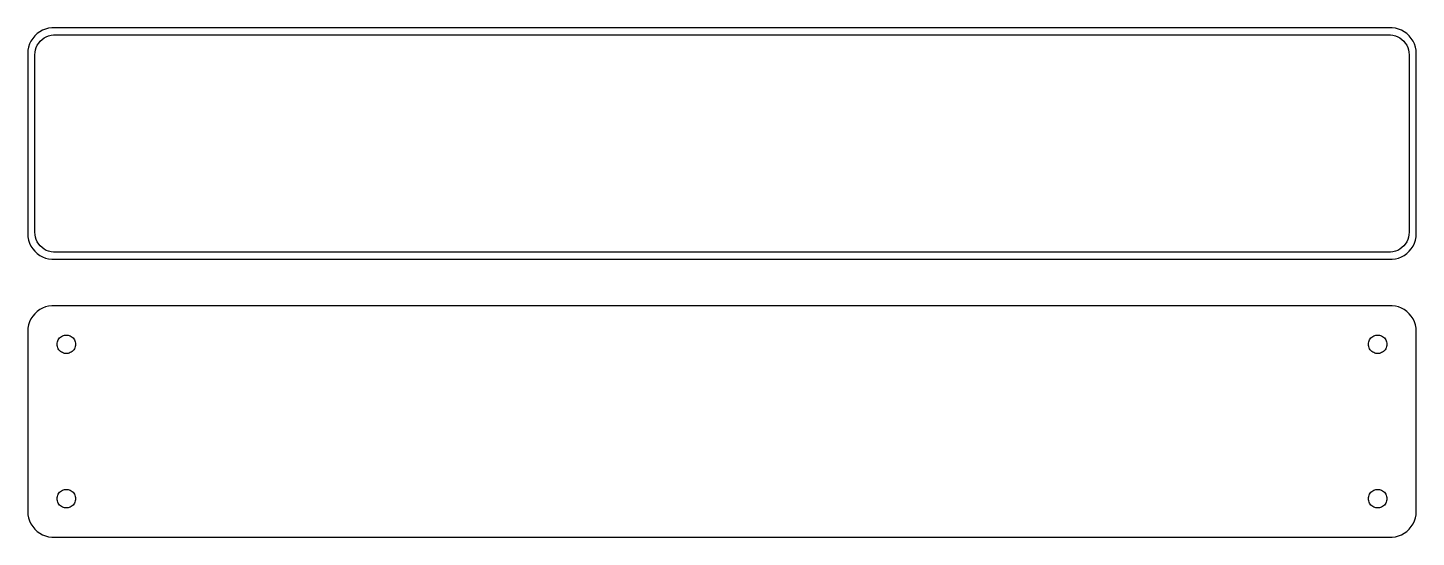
# Model space of a CAD drawing. Header units: metres. Extents: x -135 to 135, y 32 to 130.
import ezdxf

# ---------------------------------------------------------------- set-up
doc = ezdxf.new("R2010")
doc.units = ezdxf.units.M

msp = doc.modelspace()

# ---------------------------------------------------------------- linework, layer by layer
for p, q in [((-132.679, 129.722), (-133.187, 129.353)), ((-132.129, 130.024), (-132.679, 129.722)), ((-131.545, 130.255), (-132.129, 130.024)), ((-130.937, 130.411), (-131.545, 130.255)), ((-130.314, 130.49), (-130.937, 130.411)), ((130.314, 130.49), (-130.314, 130.49)), ((130.937, 130.411), (130.314, 130.49)), ((131.545, 130.255), (130.937, 130.411)), ((132.129, 130.024), (131.545, 130.255)), ((132.679, 129.722), (132.129, 130.024)), ((133.187, 129.353), (132.679, 129.722)), ((-134.649, 127.341), (-134.843, 126.743)), ((-134.382, 127.909), (-134.649, 127.341)), ((-134.045, 128.439), (-134.382, 127.909)), ((-133.645, 128.923), (-134.045, 128.439)), ((-133.187, 129.353), (-133.645, 128.923)), ((-133.348, 126.674), (-133.141, 127.114)), ((-133.141, 127.114), (-132.88, 127.524)), ((-132.88, 127.524), (-132.571, 127.899)), ((-132.571, 127.899), (-132.216, 128.231)), ((-132.216, 128.231), (-131.823, 128.517)), ((-131.823, 128.517), (-131.398, 128.751)), ((-131.398, 128.751), (-130.946, 128.93)), ((-130.946, 128.93), (-130.475, 129.051)), ((-130.475, 129.051), (-129.993, 129.112)), ((-129.993, 129.112), (129.993, 129.112)), ((129.993, 129.112), (130.475, 129.051)), ((130.475, 129.051), (130.946, 128.93)), ((130.946, 128.93), (131.398, 128.751)), ((131.398, 128.751), (131.823, 128.517)), ((131.823, 128.517), (132.216, 128.231)), ((132.216, 128.231), (132.571, 127.899)), ((132.571, 127.899), (132.88, 127.524)), ((132.88, 127.524), (133.141, 127.114)), ((133.141, 127.114), (133.348, 126.674)), ((133.645, 128.923), (133.187, 129.353)), ((134.045, 128.439), (133.645, 128.923)), ((134.382, 127.909), (134.045, 128.439)), ((134.649, 127.341), (134.382, 127.909)), ((134.843, 126.743), (134.649, 127.341)), ((-134.961, 126.127), (-135, 125.5)), ((-135, 125.5), (-135, 90.5)), ((-134.843, 126.743), (-134.961, 126.127)), ((-133.619, 125.25), (-133.589, 125.735)), ((-133.619, 90.75), (-133.619, 125.25)), ((-133.589, 125.735), (-133.498, 126.212)), ((-133.498, 126.212), (-133.348, 126.674)), ((133.348, 126.674), (133.498, 126.212)), ((133.498, 126.212), (133.589, 125.735)), ((133.589, 125.735), (133.619, 125.25)), ((133.619, 125.25), (133.619, 90.75)), ((134.961, 126.127), (134.843, 126.743)), ((135, 125.5), (134.961, 126.127)), ((135, 90.5), (135, 125.5)), ((-135, 90.5), (-134.961, 89.8733)), ((-134.961, 89.8733), (-134.843, 89.2566)), ((-134.843, 89.2566), (-134.649, 88.6594)), ((-133.589, 90.265), (-133.619, 90.75)), ((-133.498, 89.7877), (-133.589, 90.265)), ((-133.348, 89.3256), (-133.498, 89.7877)), ((-133.141, 88.8859), (-133.348, 89.3256)), ((133.348, 89.3256), (133.141, 88.8859)), ((133.498, 89.7877), (133.348, 89.3256)), ((133.589, 90.265), (133.498, 89.7877)), ((133.619, 90.75), (133.589, 90.265)), ((134.649, 88.6594), (134.843, 89.2566)), ((134.843, 89.2566), (134.961, 89.8733)), ((134.961, 89.8733), (135, 90.5)), ((-134.649, 88.6594), (-134.382, 88.0912)), ((-134.382, 88.0912), (-134.045, 87.5611)), ((-134.045, 87.5611), (-133.645, 87.0773)), ((-133.645, 87.0773), (-133.187, 86.6474)), ((-133.187, 86.6474), (-132.679, 86.2784)), ((-132.88, 88.4756), (-133.141, 88.8859)), ((-132.571, 88.1012), (-132.88, 88.4756)), ((-132.216, 87.7685), (-132.571, 88.1012)), ((-131.823, 87.4829), (-132.216, 87.7685)), ((-131.398, 87.2488), (-131.823, 87.4829)), ((-130.946, 87.0699), (-131.398, 87.2488)), ((-130.475, 86.9491), (-130.946, 87.0699)), ((-129.993, 86.8882), (-130.475, 86.9491)), ((129.993, 86.8882), (-129.993, 86.8882)), ((130.475, 86.9491), (129.993, 86.8882)), ((130.946, 87.0699), (130.475, 86.9491)), ((131.398, 87.2488), (130.946, 87.0699)), ((131.823, 87.4829), (131.398, 87.2488)), ((132.216, 87.7685), (131.823, 87.4829)), ((132.571, 88.1012), (132.216, 87.7685)), ((132.88, 88.4756), (132.571, 88.1012)), ((132.679, 86.2784), (133.187, 86.6474)), ((133.141, 88.8859), (132.88, 88.4756)), ((133.187, 86.6474), (133.645, 87.0773)), ((133.645, 87.0773), (134.045, 87.5611)), ((134.045, 87.5611), (134.382, 88.0912)), ((134.382, 88.0912), (134.649, 88.6594)), ((-132.679, 86.2784), (-132.129, 85.9759)), ((-132.129, 85.9759), (-131.545, 85.7447)), ((-131.545, 85.7447), (-130.937, 85.5886)), ((-130.937, 85.5886), (-130.314, 85.5099)), ((-130.314, 85.5099), (130.314, 85.5099)), ((130.314, 85.5099), (130.937, 85.5886)), ((130.937, 85.5886), (131.545, 85.7447)), ((131.545, 85.7447), (132.129, 85.9759)), ((132.129, 85.9759), (132.679, 86.2784)), ((-132.679, 75.7216), (-133.187, 75.3526)), ((-132.129, 76.0241), (-132.679, 75.7216)), ((-131.545, 76.2553), (-132.129, 76.0241)), ((-130.937, 76.4114), (-131.545, 76.2553)), ((-130.314, 76.4901), (-130.937, 76.4114)), ((130.314, 76.4901), (-130.314, 76.4901)), ((130.937, 76.4114), (130.314, 76.4901)), ((131.545, 76.2553), (130.937, 76.4114)), ((132.129, 76.0241), (131.545, 76.2553)), ((132.679, 75.7216), (132.129, 76.0241)), ((133.187, 75.3526), (132.679, 75.7216)), ((-134.649, 73.3406), (-134.843, 72.7434)), ((-134.382, 73.9088), (-134.649, 73.3406)), ((-134.045, 74.4389), (-134.382, 73.9088)), ((-133.645, 74.9227), (-134.045, 74.4389)), ((-133.187, 75.3526), (-133.645, 74.9227)), ((133.645, 74.9227), (133.187, 75.3526)), ((134.045, 74.4389), (133.645, 74.9227)), ((134.382, 73.9088), (134.045, 74.4389)), ((134.649, 73.3406), (134.382, 73.9088)), ((134.843, 72.7434), (134.649, 73.3406)), ((-134.961, 72.1267), (-135, 71.5)), ((-135, 71.5), (-135, 36.5)), ((-134.843, 72.7434), (-134.961, 72.1267)), ((-128.956, 70.058), (-128.812, 70.2322)), ((-128.812, 70.2322), (-128.647, 70.3869)), ((-128.647, 70.3869), (-128.464, 70.5198)), ((-128.464, 70.5198), (-128.266, 70.6287)), ((-128.266, 70.6287), (-128.056, 70.7119)), ((-128.056, 70.7119), (-127.837, 70.7681)), ((-127.837, 70.7681), (-127.613, 70.7964)), ((-127.613, 70.7964), (-127.387, 70.7964)), ((-127.387, 70.7964), (-127.163, 70.7681)), ((-127.163, 70.7681), (-126.944, 70.7119)), ((-126.944, 70.7119), (-126.734, 70.6287)), ((-126.734, 70.6287), (-126.536, 70.5198)), ((-126.536, 70.5198), (-126.353, 70.3869)), ((-126.353, 70.3869), (-126.188, 70.2322)), ((-126.188, 70.2322), (-126.044, 70.058)), ((126.044, 70.058), (126.188, 70.2322)), ((126.188, 70.2322), (126.353, 70.3869)), ((126.353, 70.3869), (126.536, 70.5198)), ((126.536, 70.5198), (126.734, 70.6287)), ((126.734, 70.6287), (126.944, 70.7119)), ((126.944, 70.7119), (127.163, 70.7681)), ((127.163, 70.7681), (127.387, 70.7964)), ((127.387, 70.7964), (127.613, 70.7964)), ((127.613, 70.7964), (127.837, 70.7681)), ((127.837, 70.7681), (128.056, 70.7119)), ((128.056, 70.7119), (128.266, 70.6287)), ((128.266, 70.6287), (128.464, 70.5198)), ((128.464, 70.5198), (128.647, 70.3869)), ((128.647, 70.3869), (128.812, 70.2322)), ((128.812, 70.2322), (128.956, 70.058)), ((134.961, 72.1267), (134.843, 72.7434)), ((135, 71.5), (134.961, 72.1267)), ((135, 36.5), (135, 71.5)), ((-129.3, 69), (-129.286, 69.2256)), ((-129.286, 68.7744), (-129.3, 69)), ((-129.286, 69.2256), (-129.243, 69.4476)), ((-129.243, 68.5524), (-129.286, 68.7744)), ((-129.243, 69.4476), (-129.174, 69.6626)), ((-129.174, 68.3374), (-129.243, 68.5524)), ((-129.174, 69.6626), (-129.077, 69.8671)), ((-129.077, 68.1328), (-129.174, 68.3374)), ((-129.077, 69.8671), (-128.956, 70.058)), ((-128.956, 67.942), (-129.077, 68.1328)), ((-128.812, 67.7678), (-128.956, 67.942)), ((-128.647, 67.6131), (-128.812, 67.7678)), ((-128.464, 67.4802), (-128.647, 67.6131)), ((-126.353, 67.6131), (-126.536, 67.4802)), ((-126.188, 67.7678), (-126.353, 67.6131)), ((-126.044, 67.942), (-126.188, 67.7678)), ((-126.044, 70.058), (-125.923, 69.8671)), ((-125.923, 68.1328), (-126.044, 67.942)), ((-125.923, 69.8671), (-125.826, 69.6626)), ((-125.826, 68.3374), (-125.923, 68.1328)), ((-125.826, 69.6626), (-125.757, 69.4476)), ((-125.757, 68.5524), (-125.826, 68.3374)), ((-125.757, 69.4476), (-125.714, 69.2256)), ((-125.714, 68.7744), (-125.757, 68.5524)), ((-125.714, 69.2256), (-125.7, 69)), ((-125.7, 69), (-125.714, 68.7744)), ((125.7, 69), (125.714, 69.2256)), ((125.714, 68.7744), (125.7, 69)), ((125.714, 69.2256), (125.757, 69.4476)), ((125.757, 68.5524), (125.714, 68.7744)), ((125.757, 69.4476), (125.826, 69.6626)), ((125.826, 68.3374), (125.757, 68.5524)), ((125.826, 69.6626), (125.923, 69.8671)), ((125.923, 68.1328), (125.826, 68.3374)), ((125.923, 69.8671), (126.044, 70.058)), ((126.044, 67.942), (125.923, 68.1328)), ((126.188, 67.7678), (126.044, 67.942)), ((126.353, 67.6131), (126.188, 67.7678)), ((126.536, 67.4802), (126.353, 67.6131)), ((128.647, 67.6131), (128.464, 67.4802)), ((128.812, 67.7678), (128.647, 67.6131)), ((128.956, 67.942), (128.812, 67.7678)), ((128.956, 70.058), (129.077, 69.8671)), ((129.077, 68.1328), (128.956, 67.942)), ((129.077, 69.8671), (129.174, 69.6626)), ((129.174, 68.3374), (129.077, 68.1328)), ((129.174, 69.6626), (129.243, 69.4476)), ((129.243, 68.5524), (129.174, 68.3374)), ((129.243, 69.4476), (129.286, 69.2256)), ((129.286, 68.7744), (129.243, 68.5524)), ((129.286, 69.2256), (129.3, 69)), ((129.3, 69), (129.286, 68.7744)), ((-128.266, 67.3713), (-128.464, 67.4802)), ((-128.056, 67.2881), (-128.266, 67.3713)), ((-127.837, 67.2319), (-128.056, 67.2881)), ((-127.613, 67.2036), (-127.837, 67.2319)), ((-127.387, 67.2036), (-127.613, 67.2036)), ((-127.163, 67.2319), (-127.387, 67.2036)), ((-126.944, 67.2881), (-127.163, 67.2319)), ((-126.734, 67.3713), (-126.944, 67.2881)), ((-126.536, 67.4802), (-126.734, 67.3713)), ((126.734, 67.3713), (126.536, 67.4802)), ((126.944, 67.2881), (126.734, 67.3713)), ((127.163, 67.2319), (126.944, 67.2881)), ((127.387, 67.2036), (127.163, 67.2319)), ((127.613, 67.2036), (127.387, 67.2036)), ((127.837, 67.2319), (127.613, 67.2036)), ((128.056, 67.2881), (127.837, 67.2319)), ((128.266, 67.3713), (128.056, 67.2881)), ((128.464, 67.4802), (128.266, 67.3713)), ((-128.647, 40.3869), (-128.464, 40.5198)), ((-128.464, 40.5198), (-128.266, 40.6287)), ((-128.266, 40.6287), (-128.056, 40.7119)), ((-128.056, 40.7119), (-127.837, 40.7681)), ((-127.837, 40.7681), (-127.613, 40.7964)), ((-127.613, 40.7964), (-127.387, 40.7964)), ((-127.387, 40.7964), (-127.163, 40.7681)), ((-127.163, 40.7681), (-126.944, 40.7119)), ((-126.944, 40.7119), (-126.734, 40.6287)), ((-126.734, 40.6287), (-126.536, 40.5198)), ((-126.536, 40.5198), (-126.353, 40.3869)), ((126.353, 40.3869), (126.536, 40.5198)), ((126.536, 40.5198), (126.734, 40.6287)), ((126.734, 40.6287), (126.944, 40.7119)), ((126.944, 40.7119), (127.163, 40.7681)), ((127.163, 40.7681), (127.387, 40.7964)), ((127.387, 40.7964), (127.613, 40.7964)), ((127.613, 40.7964), (127.837, 40.7681)), ((127.837, 40.7681), (128.056, 40.7119)), ((128.056, 40.7119), (128.266, 40.6287)), ((128.266, 40.6287), (128.464, 40.5198)), ((128.464, 40.5198), (128.647, 40.3869)), ((-129.3, 39), (-129.286, 39.2256)), ((-129.286, 38.7744), (-129.3, 39)), ((-129.286, 39.2256), (-129.243, 39.4476)), ((-129.243, 38.5524), (-129.286, 38.7744)), ((-129.243, 39.4476), (-129.174, 39.6626)), ((-129.174, 38.3374), (-129.243, 38.5524)), ((-129.174, 39.6626), (-129.077, 39.8672)), ((-129.077, 38.1329), (-129.174, 38.3374)), ((-129.077, 39.8672), (-128.956, 40.058)), ((-128.956, 37.942), (-129.077, 38.1329)), ((-128.956, 40.058), (-128.812, 40.2322)), ((-128.812, 37.7678), (-128.956, 37.942)), ((-128.812, 40.2322), (-128.647, 40.3869)), ((-126.353, 40.3869), (-126.188, 40.2322)), ((-126.188, 40.2322), (-126.044, 40.058)), ((-126.044, 37.942), (-126.188, 37.7678)), ((-126.044, 40.058), (-125.923, 39.8672)), ((-125.923, 38.1329), (-126.044, 37.942)), ((-125.923, 39.8672), (-125.826, 39.6626)), ((-125.826, 38.3374), (-125.923, 38.1329)), ((-125.826, 39.6626), (-125.757, 39.4476)), ((-125.757, 38.5524), (-125.826, 38.3374)), ((-125.757, 39.4476), (-125.714, 39.2256)), ((-125.714, 38.7744), (-125.757, 38.5524)), ((-125.714, 39.2256), (-125.7, 39)), ((-125.7, 39), (-125.714, 38.7744)), ((125.7, 39), (125.714, 39.2256)), ((125.714, 38.7744), (125.7, 39)), ((125.714, 39.2256), (125.757, 39.4476)), ((125.757, 38.5524), (125.714, 38.7744)), ((125.757, 39.4476), (125.826, 39.6626)), ((125.826, 38.3374), (125.757, 38.5524)), ((125.826, 39.6626), (125.923, 39.8672)), ((125.923, 38.1329), (125.826, 38.3374)), ((125.923, 39.8672), (126.044, 40.058)), ((126.044, 37.942), (125.923, 38.1329)), ((126.044, 40.058), (126.188, 40.2322)), ((126.188, 37.7678), (126.044, 37.942)), ((126.188, 40.2322), (126.353, 40.3869)), ((128.647, 40.3869), (128.812, 40.2322)), ((128.812, 40.2322), (128.956, 40.058)), ((128.956, 37.942), (128.812, 37.7678)), ((128.956, 40.058), (129.077, 39.8672)), ((129.077, 38.1329), (128.956, 37.942)), ((129.077, 39.8672), (129.174, 39.6626)), ((129.174, 38.3374), (129.077, 38.1329)), ((129.174, 39.6626), (129.243, 39.4476)), ((129.243, 38.5524), (129.174, 38.3374)), ((129.243, 39.4476), (129.286, 39.2256)), ((129.286, 38.7744), (129.243, 38.5524)), ((129.286, 39.2256), (129.3, 39)), ((129.3, 39), (129.286, 38.7744)), ((-135, 36.5), (-134.961, 35.8733)), ((-134.961, 35.8733), (-134.843, 35.2566)), ((-134.843, 35.2566), (-134.649, 34.6594)), ((-128.647, 37.6131), (-128.812, 37.7678)), ((-128.464, 37.4802), (-128.647, 37.6131)), ((-128.266, 37.3713), (-128.464, 37.4802)), ((-128.056, 37.2881), (-128.266, 37.3713)), ((-127.837, 37.2319), (-128.056, 37.2881)), ((-127.613, 37.2036), (-127.837, 37.2319)), ((-127.387, 37.2036), (-127.613, 37.2036)), ((-127.163, 37.2319), (-127.387, 37.2036)), ((-126.944, 37.2881), (-127.163, 37.2319)), ((-126.734, 37.3713), (-126.944, 37.2881)), ((-126.536, 37.4802), (-126.734, 37.3713)), ((-126.353, 37.6131), (-126.536, 37.4802)), ((-126.188, 37.7678), (-126.353, 37.6131)), ((126.353, 37.6131), (126.188, 37.7678)), ((126.536, 37.4802), (126.353, 37.6131)), ((126.734, 37.3713), (126.536, 37.4802)), ((126.944, 37.2881), (126.734, 37.3713)), ((127.163, 37.2319), (126.944, 37.2881)), ((127.387, 37.2036), (127.163, 37.2319)), ((127.613, 37.2036), (127.387, 37.2036)), ((127.837, 37.2319), (127.613, 37.2036)), ((128.056, 37.2881), (127.837, 37.2319)), ((128.266, 37.3713), (128.056, 37.2881)), ((128.464, 37.4802), (128.266, 37.3713)), ((128.647, 37.6131), (128.464, 37.4802)), ((128.812, 37.7678), (128.647, 37.6131)), ((134.649, 34.6594), (134.843, 35.2566)), ((134.843, 35.2566), (134.961, 35.8733)), ((134.961, 35.8733), (135, 36.5)), ((-134.649, 34.6594), (-134.382, 34.0912)), ((-134.382, 34.0912), (-134.045, 33.5611)), ((-134.045, 33.5611), (-133.645, 33.0773)), ((-133.645, 33.0773), (-133.187, 32.6474)), ((-133.187, 32.6474), (-132.679, 32.2784)), ((132.679, 32.2784), (133.187, 32.6474)), ((133.187, 32.6474), (133.645, 33.0773)), ((133.645, 33.0773), (134.045, 33.5611)), ((134.045, 33.5611), (134.382, 34.0912)), ((134.382, 34.0912), (134.649, 34.6594)), ((-132.679, 32.2784), (-132.129, 31.9759)), ((-132.129, 31.9759), (-131.545, 31.7447)), ((-131.545, 31.7447), (-130.937, 31.5886)), ((-130.937, 31.5886), (-130.314, 31.5099)), ((-130.314, 31.5099), (130.314, 31.5099)), ((130.314, 31.5099), (130.937, 31.5886)), ((130.937, 31.5886), (131.545, 31.7447)), ((131.545, 31.7447), (132.129, 31.9759)), ((132.129, 31.9759), (132.679, 32.2784))]:
    msp.add_line(p, q)

doc.saveas('drawing.dxf')
